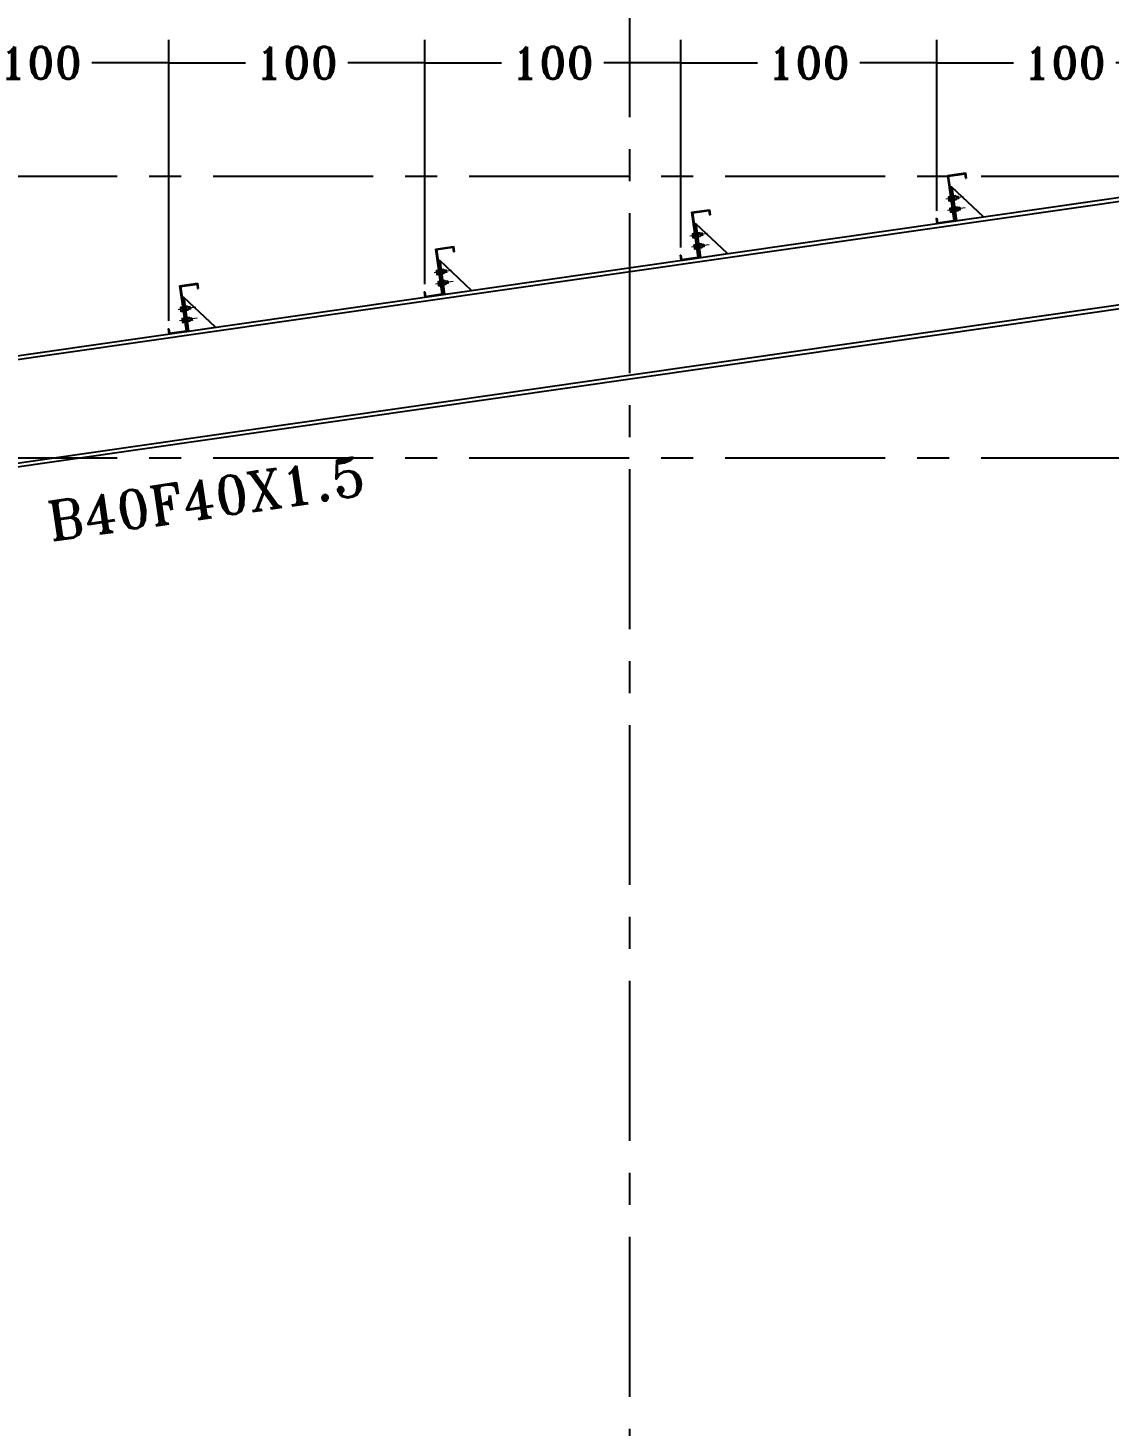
# Model space of a CAD drawing. Header units: inches. Extents: x 460503 to 460688, y 47570 to 48852.
# Drawn here: x 460529.74 to 460538.18, y 47970.78 to 47981.71 of the extents above; entities that cross this region are included whole.
import ezdxf

# ---------------------------------------------------------------- set-up
doc = ezdxf.new("R2010")
doc.units = ezdxf.units.IN
doc.header["$MEASUREMENT"] = 0
doc.linetypes.add('CENTER', pattern=[2, 1.25, -0.25, 0.25, -0.25])
doc.layers.add('2', color=2, linetype='Continuous', lineweight=9)
doc.layers.add('TEXT', color=250, linetype='Continuous', lineweight=30)
for name, color, linetype in [('3G', 3, 'Continuous'), ('AXE', 1, 'CENTER'), ('TIE', 2, 'Continuous')]:
    doc.layers.add(name, color=color, linetype=linetype)
doc.styles.add('ROMANT', font='romant')
doc.dimstyles.new('1-50', dxfattribs={"dimscale": 0, "dimtxt": 0.25, "dimasz": 0.18, "dimexe": 0.18, "dimexo": 0.0625, "dimgap": 0.09, "dimtad": 0, "dimdec": 0, "dimlfac": 50, "dimzin": 0, "dimdsep": 46, "dimtxsty": 'ROMANT', "dimblk": 'OBLIQUE', "dimcen": 0.09, "dimclrd": 1, "dimclre": 1, "dimclrt": 2, "dimadec": 0, "dimazin": 0, "dimtfac": 1, "dimtdec": 0, "dimtofl": 0, "dimtmove": 2, "dimatfit": 3, "dimldrblk": 'OBLIQUE', "dimfxl": 0.18, "dimtolj": 1, "dimtzin": 0, "dimarcsym": 0})

# ---------------------------------------------------------------- blocks, each defined once
blk = doc.blocks.new('TIE')
at = {"layer": 'TIE'}
for p, q in [((-3.48, 20), (4.44, 21.17)), ((-3.48, 20), (-0.54, 0.21)), ((-3.13, 19.74), (4.19, 20.83)), ((-3.13, 19.74), (-0.2, -0.04)), ((4.19, 20.83), (4.48, 18.85)), ((4.44, 21.17), (4.78, 18.9)), ((4.48, 18.85), (4.78, 18.9)), ((-1.61, 14.91), (-2.4, 14.8)), ((-1.61, 14.91), (-2.4, 14.8)), ((12.45, 1.85), (-1.61, 14.91)), ((-1.61, 14.91), (0.59, 0.09)), ((-8.45, 1.06), (-8.15, 1.1)), ((-8.45, 1.06), (-8.11, -1.22)), ((-8.15, 1.1), (-7.86, -0.87)), ((-7.86, -0.87), (-0.54, 0.21)), ((-0.2, -0.04), (12.45, 1.85)), ((-8.11, -1.22), (-0.2, -0.04))]:
    blk.add_line(p, q, dxfattribs=at)
blk = doc.blocks.new('*D570')
at = {"color": 1, "lineweight": -2, "transparency": 16777216}
for p, q in [((460536.838, 47980.277), (460536.838, 47981.614)), ((460538.838, 47980.564), (460538.838, 47981.614)), ((460536.838, 47981.434), (460537.438, 47981.434)), ((460538.838, 47981.434), (460538.237, 47981.434))]:
    blk.add_line(p, q, dxfattribs=at)
at = {"layer": 'Defpoints', "color": 0, "transparency": 16777216}
for p in [(460536.838, 47981.434), (460538.838, 47980.502), (460536.838, 47980.215)]:
    blk.add_point(p, dxfattribs=at)
at = {"color": 2, "transparency": 16777216, "insert": (460537.838, 47981.434), "char_height": 0.25, "attachment_point": 5, "style": 'ROMANT'}
blk.add_mtext('\\A1;100', dxfattribs=at)
blk = doc.blocks.new('_OBLIQUE')
blk = doc.blocks.new('*D571')
at = {"color": 1, "lineweight": -2, "transparency": 16777216}
for p, q in [((460534.838, 47979.99), (460534.838, 47981.614)), ((460536.838, 47980.277), (460536.838, 47981.614)), ((460534.838, 47981.434), (460535.438, 47981.434)), ((460536.838, 47981.434), (460536.237, 47981.434))]:
    blk.add_line(p, q, dxfattribs=at)
at = {"layer": 'Defpoints', "color": 0, "transparency": 16777216}
for p in [(460534.838, 47981.434), (460536.838, 47980.215), (460534.838, 47979.928)]:
    blk.add_point(p, dxfattribs=at)
at = {"color": 2, "transparency": 16777216, "insert": (460535.838, 47981.434), "char_height": 0.25, "attachment_point": 5, "style": 'ROMANT'}
blk.add_mtext('\\A1;100', dxfattribs=at)
blk = doc.blocks.new('*D572')
at = {"color": 1, "lineweight": -2, "transparency": 16777216}
for p, q in [((460532.838, 47979.703), (460532.838, 47981.614)), ((460534.838, 47979.99), (460534.838, 47981.614)), ((460532.838, 47981.434), (460533.438, 47981.434)), ((460534.838, 47981.434), (460534.237, 47981.434))]:
    blk.add_line(p, q, dxfattribs=at)
at = {"layer": 'Defpoints', "color": 0, "transparency": 16777216}
for p in [(460532.838, 47981.434), (460534.838, 47979.928), (460532.838, 47979.641)]:
    blk.add_point(p, dxfattribs=at)
at = {"color": 2, "transparency": 16777216, "insert": (460533.838, 47981.434), "char_height": 0.25, "attachment_point": 5, "style": 'ROMANT'}
blk.add_mtext('\\A1;100', dxfattribs=at)
blk = doc.blocks.new('*D573')
at = {"color": 1, "lineweight": -2, "transparency": 16777216}
for p, q in [((460530.838, 47979.416), (460530.838, 47981.614)), ((460532.838, 47979.703), (460532.838, 47981.614)), ((460530.838, 47981.434), (460531.438, 47981.434)), ((460532.838, 47981.434), (460532.237, 47981.434))]:
    blk.add_line(p, q, dxfattribs=at)
at = {"layer": 'Defpoints', "color": 0, "transparency": 16777216}
for p in [(460530.838, 47981.434), (460532.838, 47979.641), (460530.838, 47979.354)]:
    blk.add_point(p, dxfattribs=at)
at = {"color": 2, "transparency": 16777216, "insert": (460531.838, 47981.434), "char_height": 0.25, "attachment_point": 5, "style": 'ROMANT'}
blk.add_mtext('\\A1;100', dxfattribs=at)
blk = doc.blocks.new('*D574')
at = {"color": 1, "lineweight": -2, "transparency": 16777216}
for p, q in [((460528.838, 47979.129), (460528.838, 47981.614)), ((460530.838, 47979.416), (460530.838, 47981.614)), ((460528.838, 47981.434), (460529.438, 47981.434)), ((460530.838, 47981.434), (460530.237, 47981.434))]:
    blk.add_line(p, q, dxfattribs=at)
at = {"layer": 'Defpoints', "color": 0, "transparency": 16777216}
for p in [(460528.838, 47981.434), (460530.838, 47979.354), (460528.838, 47979.067)]:
    blk.add_point(p, dxfattribs=at)
at = {"color": 2, "transparency": 16777216, "insert": (460529.838, 47981.434), "char_height": 0.25, "attachment_point": 5, "style": 'ROMANT'}
blk.add_mtext('\\A1;100', dxfattribs=at)

msp = doc.modelspace()

# ---------------------------------------------------------------- linework, layer by layer
at = {"layer": '2'}
for p, q in [((460537.04743736, 47980.3867418), (460536.90942791, 47980.36672784)), ((460536.92558009, 47980.38214598), (460536.929292, 47980.35654995)), ((460536.92693219, 47980.37891349), (460536.92601264, 47980.37946291)), ((460536.92722962, 47980.37686252), (460536.92650402, 47980.37607452)), ((460536.92944528, 47980.36209485), (460536.92844463, 47980.36269273)), ((460536.92959762, 47980.36002284), (460536.92893601, 47980.35930433)), ((460536.92949324, 47980.3873866), (460536.9380749, 47980.3886311)), ((460536.92996802, 47980.37830669), (460536.93937432, 47980.37967078)), ((460536.93248111, 47980.36148805), (460536.94181486, 47980.36284162)), ((460536.93453262, 47980.3526368), (460536.94311428, 47980.3538813)), ((460536.9380749, 47980.3886311), (460536.94311428, 47980.3538813)), ((460536.94306006, 47980.39132519), (460536.93954998, 47980.39081616)), ((460536.94506961, 47980.38982466), (460536.95015989, 47980.35472385)), ((460536.94865937, 47980.3527143), (460536.94514928, 47980.35220527)), ((460536.96539452, 47980.38559458), (460536.94608742, 47980.38280623)), ((460536.96844919, 47980.36453064), (460536.94914209, 47980.36174229)), ((460536.96437672, 47980.39261301), (460536.96946699, 47980.3575122)), ((460536.96938732, 47980.39513159), (460536.96587724, 47980.39462256)), ((460536.97139688, 47980.39363107), (460536.97648715, 47980.35853026)), ((460536.98458513, 47980.39536442), (460536.97142233, 47980.39345556)), ((460536.97142233, 47980.39345556), (460536.9764617, 47980.35870576)), ((460536.97498663, 47980.3565207), (460536.97147655, 47980.35601168)), ((460536.98536807, 47980.38826053), (460536.97244743, 47980.38638679)), ((460536.98822135, 47980.36807452), (460536.97537326, 47980.36621131)), ((460536.98962451, 47980.36061462), (460536.9764617, 47980.35870576)), ((460536.98458513, 47980.39536442), (460536.98868696, 47980.39179297)), ((460536.98810647, 47980.3897047), (460536.98883207, 47980.3904927)), ((460536.9884039, 47980.38765372), (460536.98932345, 47980.3871043)), ((460536.98868696, 47980.39179297), (460536.99254284, 47980.36520411)), ((460537.00558756, 47980.39142332), (460536.98908757, 47980.38903051)), ((460536.99254284, 47980.36520411), (460536.98962451, 47980.36061462)), ((460537.0007927, 47980.36922105), (460536.98972306, 47980.38464836)), ((460536.99095975, 47980.3695187), (460536.99174934, 47980.37037619)), ((460536.99585027, 47980.36850431), (460536.99110525, 47980.37511724)), ((460536.99140227, 47980.36748876), (460536.99224072, 47980.3669878)), ((460537.00573514, 47980.3699378), (460536.9917576, 47980.38941772)), ((460537.00864223, 47980.37035938), (460536.99214223, 47980.36796657)), ((460537.00807303, 47980.3742844), (460536.99670004, 47980.39013447)), ((460537.00669083, 47980.38381553), (460537.00164248, 47980.39085121)), ((460537.00558756, 47980.39142332), (460537.00864223, 47980.37035938)), ((460537.05983134, 47980.29942648), (460536.9218219, 47980.27941252)), ((460536.93823693, 47980.29486878), (460536.94194883, 47980.26927275)), ((460536.93958902, 47980.29163629), (460536.93866948, 47980.29218571)), ((460536.93988645, 47980.28958532), (460536.93916086, 47980.28879732)), ((460536.94210211, 47980.27481765), (460536.94110147, 47980.27541553)), ((460536.94225445, 47980.27274564), (460536.94159285, 47980.27202713)), ((460536.94215008, 47980.3001094), (460536.95073174, 47980.3013539)), ((460536.94262486, 47980.29102949), (460536.95203115, 47980.29239358)), ((460536.94513795, 47980.27421085), (460536.9544717, 47980.27556442)), ((460536.94718945, 47980.2653596), (460536.95577111, 47980.2666041)), ((460536.95073174, 47980.3013539), (460536.95577111, 47980.2666041)), ((460536.9557169, 47980.30404799), (460536.95220682, 47980.30353896)), ((460536.95772645, 47980.30254746), (460536.96281673, 47980.26744665)), ((460536.9613162, 47980.2654371), (460536.95780612, 47980.26492807)), ((460536.97805136, 47980.29831738), (460536.95874426, 47980.29552903)), ((460536.98110602, 47980.27725344), (460536.96179892, 47980.27446509)), ((460536.97703355, 47980.30533581), (460536.98212383, 47980.270235)), ((460536.98204416, 47980.30785439), (460536.97853408, 47980.30734536)), ((460536.98405371, 47980.30635387), (460536.98914399, 47980.27125306)), ((460536.99724197, 47980.30808722), (460536.98407916, 47980.30617836)), ((460536.98407916, 47980.30617836), (460536.98911854, 47980.27142856)), ((460536.98764346, 47980.2692435), (460536.98413338, 47980.26873448)), ((460536.99802491, 47980.30098333), (460536.98510427, 47980.29910959)), ((460537.00087818, 47980.28079732), (460536.98803009, 47980.27893411)), ((460537.00228134, 47980.27333742), (460536.98911854, 47980.27142856)), ((460536.99724197, 47980.30808722), (460537.00134379, 47980.30451577)), ((460537.00076331, 47980.3024275), (460537.0014889, 47980.3032155)), ((460537.00106074, 47980.30037653), (460537.00198029, 47980.2998271)), ((460537.00134379, 47980.30451577), (460537.00519968, 47980.27792691)), ((460537.0182444, 47980.30414612), (460537.0017444, 47980.30175331)), ((460537.00519968, 47980.27792691), (460537.00228134, 47980.27333742)), ((460537.01344954, 47980.28194385), (460537.0023799, 47980.29737116)), ((460537.00361659, 47980.2822415), (460537.00440618, 47980.28309899)), ((460537.0085071, 47980.28122711), (460537.00376209, 47980.28784004)), ((460537.00405911, 47980.28021156), (460537.00489756, 47980.2797106)), ((460537.01839198, 47980.2826606), (460537.00441444, 47980.30214052)), ((460537.02129906, 47980.28308218), (460537.00479907, 47980.28068937)), ((460537.02072986, 47980.2870072), (460537.00935688, 47980.30285727)), ((460537.01934767, 47980.29653833), (460537.01429931, 47980.30357401)), ((460537.0182444, 47980.30414612), (460537.02129906, 47980.28308218)), ((460534.96946661, 47980.10756129), (460534.96595653, 47980.10705227)), ((460534.98466442, 47980.10779412), (460534.97150161, 47980.10588526)), ((460534.98466442, 47980.10779412), (460534.98876624, 47980.10422268)), ((460535.04751664, 47980.0991715), (460534.9095072, 47980.07915754)), ((460535.05991063, 47980.01185619), (460534.92190118, 47979.99184222)), ((460534.92565938, 47980.09457568), (460534.92937128, 47980.06897965)), ((460534.92701147, 47980.09134319), (460534.92609192, 47980.09189261)), ((460534.9273089, 47980.08929222), (460534.92658331, 47980.08850422)), ((460534.92952456, 47980.07452455), (460534.92852392, 47980.07512243)), ((460534.9296769, 47980.07245254), (460534.9290153, 47980.07173403)), ((460534.92957253, 47980.0998163), (460534.93815419, 47980.1010608)), ((460534.9300473, 47980.09073639), (460534.9394536, 47980.09210048)), ((460534.93256039, 47980.07391775), (460534.94189415, 47980.07527132)), ((460534.9346119, 47980.0650665), (460534.94319356, 47980.066311)), ((460534.93815419, 47980.1010608), (460534.94319356, 47980.066311)), ((460534.93831621, 47980.00729848), (460534.94202812, 47979.98170245)), ((460534.93966831, 47980.00406599), (460534.93874876, 47980.00461541)), ((460534.93996574, 47980.00201502), (460534.93924014, 47980.00122702)), ((460534.94313934, 47980.10375489), (460534.93962926, 47980.10324586)), ((460534.94222936, 47980.0125391), (460534.95081102, 47980.0137836)), ((460534.94270414, 47980.00345919), (460534.95211044, 47980.00482328)), ((460534.9451489, 47980.10225436), (460534.95023918, 47980.06715355)), ((460534.94873865, 47980.065144), (460534.94522857, 47980.06463497)), ((460534.9654738, 47980.09802428), (460534.9461667, 47980.09523593)), ((460534.96852847, 47980.07696034), (460534.94922137, 47980.07417199)), ((460534.95081102, 47980.0137836), (460534.9558504, 47979.9790338)), ((460534.95579618, 47980.01647769), (460534.9522861, 47980.01596866)), ((460534.95780573, 47980.01497716), (460534.96289601, 47979.97987635)), ((460534.97813064, 47980.01074708), (460534.95882354, 47980.00795873)), ((460534.964456, 47980.10504271), (460534.96954628, 47980.0699419)), ((460534.97147616, 47980.10606077), (460534.97656644, 47980.07095996)), ((460534.97150161, 47980.10588526), (460534.97654099, 47980.07113546)), ((460534.97506591, 47980.0689504), (460534.97155583, 47980.06844138)), ((460534.98544735, 47980.10069023), (460534.97252672, 47980.09881649)), ((460534.98830063, 47980.08050423), (460534.97545254, 47980.07864101)), ((460534.98970379, 47980.07304432), (460534.97654099, 47980.07113546)), ((460534.97711284, 47980.01776551), (460534.98220311, 47979.9826647)), ((460534.98212344, 47980.02028409), (460534.97861336, 47980.01977507)), ((460534.984133, 47980.01878357), (460534.98922327, 47979.98368276)), ((460534.99732125, 47980.02051692), (460534.98415845, 47980.01860806)), ((460534.98415845, 47980.01860806), (460534.98919782, 47979.98385826)), ((460534.99810419, 47980.01341303), (460534.98518355, 47980.01153929)), ((460534.98818576, 47980.1021344), (460534.98891135, 47980.1029224)), ((460534.98848319, 47980.10008343), (460534.98940273, 47980.099534)), ((460534.98876624, 47980.10422268), (460534.99262213, 47980.07763381)), ((460535.00566684, 47980.10385302), (460534.98916685, 47980.10146021)), ((460534.99262213, 47980.07763381), (460534.98970379, 47980.07304432)), ((460535.00087199, 47980.08165076), (460534.98980234, 47980.09707806)), ((460534.99103904, 47980.0819484), (460534.99182862, 47980.08280589)), ((460534.99592955, 47980.08093401), (460534.99118454, 47980.08754694)), ((460534.99148155, 47980.07991847), (460534.99232, 47980.0794175)), ((460535.00581442, 47980.0823675), (460534.99183689, 47980.10184742)), ((460535.00872151, 47980.08278908), (460534.99222152, 47980.08039627)), ((460535.00815231, 47980.0867141), (460534.99677932, 47980.10256417)), ((460534.99732125, 47980.02051692), (460535.00142308, 47980.01694548)), ((460535.00084259, 47980.0148572), (460535.00156819, 47980.0156452)), ((460535.00114002, 47980.01280623), (460535.00205957, 47980.0122568)), ((460535.00142308, 47980.01694548), (460535.00527896, 47979.99035661)), ((460535.00677012, 47980.09624523), (460535.00172176, 47980.10328091)), ((460535.01832368, 47980.01657582), (460535.00182369, 47980.01418302)), ((460535.01352882, 47979.99437356), (460535.00245918, 47980.00980086)), ((460535.00858639, 47979.99365681), (460535.00384137, 47980.00026974)), ((460535.01847126, 47979.9950903), (460535.00449372, 47980.01457022)), ((460535.00566684, 47980.10385302), (460535.00872151, 47980.08278908)), ((460535.02080915, 47979.99943691), (460535.00943616, 47980.01528697)), ((460535.01942695, 47980.00896803), (460535.0143786, 47980.01600371)), ((460535.01832368, 47980.01657582), (460535.02137835, 47979.99551188)), ((460534.9421814, 47979.98724735), (460534.94118075, 47979.98784523)), ((460534.94233374, 47979.98517534), (460534.94167213, 47979.98445683)), ((460534.94521723, 47979.98664055), (460534.95455098, 47979.98799412)), ((460534.94726874, 47979.9777893), (460534.9558504, 47979.9790338)), ((460534.96139548, 47979.9778668), (460534.9578854, 47979.97735777)), ((460534.98118531, 47979.98968314), (460534.96187821, 47979.98689479)), ((460534.98772275, 47979.9816732), (460534.98421267, 47979.98116418)), ((460535.00095747, 47979.99322703), (460534.98810938, 47979.99136381)), ((460535.00236063, 47979.98576712), (460534.98919782, 47979.98385826)), ((460535.00527896, 47979.99035661), (460535.00236063, 47979.98576712)), ((460535.00369587, 47979.9946712), (460535.00448546, 47979.99552869)), ((460535.00413839, 47979.99264127), (460535.00497684, 47979.9921403)), ((460535.02137835, 47979.99551188), (460535.00487835, 47979.99311907)), ((460533.04759594, 47979.81160121), (460532.90958649, 47979.79158724)), ((460532.92573867, 47979.80700538), (460532.92945058, 47979.78140935)), ((460532.92709077, 47979.80377289), (460532.92617122, 47979.80432232)), ((460532.9273882, 47979.80172192), (460532.9266626, 47979.80093392)), ((460532.92960386, 47979.78695426), (460532.92860321, 47979.78755213)), ((460532.9297562, 47979.78488224), (460532.9290946, 47979.78416374)), ((460532.92965183, 47979.812246), (460532.93823349, 47979.8134905)), ((460532.9301266, 47979.80316609), (460532.9395329, 47979.80453018)), ((460532.93263969, 47979.78634745), (460532.94197345, 47979.78770102)), ((460532.93823349, 47979.8134905), (460532.94327286, 47979.7787407)), ((460532.94321864, 47979.81618459), (460532.93970856, 47979.81567556)), ((460532.9452282, 47979.81468406), (460532.95031847, 47979.77958326)), ((460532.9655531, 47979.81045398), (460532.946246, 47979.80766563)), ((460532.96860777, 47979.78939004), (460532.94930067, 47979.78660169)), ((460532.9645353, 47979.81747241), (460532.96962557, 47979.78237161)), ((460532.9695459, 47979.819991), (460532.96603582, 47979.81948197)), ((460532.97155546, 47979.81849047), (460532.97664574, 47979.78338966)), ((460532.98474371, 47979.82022382), (460532.97158091, 47979.81831497)), ((460532.97158091, 47979.81831497), (460532.97662029, 47979.78356517)), ((460532.97514521, 47979.78138011), (460532.97163513, 47979.78087108)), ((460532.98552665, 47979.81311993), (460532.97260602, 47979.81124619)), ((460532.98837993, 47979.79293393), (460532.97553184, 47979.79107071)), ((460532.98978309, 47979.78547402), (460532.97662029, 47979.78356517)), ((460532.98474371, 47979.82022382), (460532.98884554, 47979.81665238)), ((460532.98826505, 47979.8145641), (460532.98899065, 47979.8153521)), ((460532.98856248, 47979.81251313), (460532.98948203, 47979.81196371)), ((460532.98884554, 47979.81665238), (460532.99270142, 47979.79006352)), ((460533.00574614, 47979.81628273), (460532.98924615, 47979.81388992)), ((460532.99270142, 47979.79006352), (460532.98978309, 47979.78547402)), ((460533.00095129, 47979.79408046), (460532.98988164, 47979.80950776)), ((460532.99111833, 47979.7943781), (460532.99190792, 47979.7952356)), ((460532.99600885, 47979.79336371), (460532.99126383, 47979.79997664)), ((460532.99156085, 47979.79234817), (460532.9923993, 47979.7918472)), ((460533.00589372, 47979.7947972), (460532.99191619, 47979.81427712)), ((460533.00880081, 47979.79521879), (460532.99230082, 47979.79282598)), ((460533.00823161, 47979.79914381), (460532.99685862, 47979.81499387)), ((460533.00684942, 47979.80867493), (460533.00180106, 47979.81571062)), ((460533.00574614, 47979.81628273), (460533.00880081, 47979.79521879)), ((460533.05998992, 47979.72428589), (460532.92198048, 47979.70427192)), ((460532.9346912, 47979.7774962), (460532.94327286, 47979.7787407)), ((460532.93839551, 47979.71972818), (460532.94210742, 47979.69413215)), ((460532.93974761, 47979.71649569), (460532.93882806, 47979.71704512)), ((460532.94004504, 47979.71444472), (460532.93931944, 47979.71365672)), ((460532.9422607, 47979.69967706), (460532.94126005, 47979.70027493)), ((460532.94241304, 47979.69760504), (460532.94175143, 47979.69688654)), ((460532.94230866, 47979.7249688), (460532.95089032, 47979.7262133)), ((460532.94278344, 47979.71588889), (460532.95218974, 47979.71725298)), ((460532.94529653, 47979.69907026), (460532.95463028, 47979.70042383)), ((460532.94881795, 47979.7775737), (460532.94530787, 47979.77706467)), ((460532.94734804, 47979.690219), (460532.9559297, 47979.6914635)), ((460532.95089032, 47979.7262133), (460532.9559297, 47979.6914635)), ((460532.95587548, 47979.72890739), (460532.9523654, 47979.72839836)), ((460532.95788503, 47979.72740686), (460532.96297531, 47979.69230606)), ((460532.96147478, 47979.6902965), (460532.9579647, 47979.68978747)), ((460532.97820994, 47979.72317678), (460532.95890284, 47979.72038843)), ((460532.98126461, 47979.70211284), (460532.9619575, 47979.69932449)), ((460532.97719213, 47979.73019521), (460532.98228241, 47979.69509441)), ((460532.98220274, 47979.7327138), (460532.97869266, 47979.73220477)), ((460532.98421229, 47979.73121327), (460532.98930257, 47979.69611246)), ((460532.99740055, 47979.73294662), (460532.98423775, 47979.73103777)), ((460532.98423775, 47979.73103777), (460532.98927712, 47979.69628797)), ((460532.98780205, 47979.69410291), (460532.98429197, 47979.69359388)), ((460532.99818349, 47979.72584273), (460532.98526285, 47979.72396899)), ((460533.00103677, 47979.70565673), (460532.98818868, 47979.70379351)), ((460533.00243992, 47979.69819682), (460532.98927712, 47979.69628797)), ((460532.99740055, 47979.73294662), (460533.00150237, 47979.72937518)), ((460533.00092189, 47979.7272869), (460533.00164749, 47979.7280749)), ((460533.00121932, 47979.72523593), (460533.00213887, 47979.72468651)), ((460533.00150237, 47979.72937518), (460533.00535826, 47979.70278632)), ((460533.01840298, 47979.72900553), (460533.00190298, 47979.72661272)), ((460533.00535826, 47979.70278632), (460533.00243992, 47979.69819682)), ((460533.01360812, 47979.70680326), (460533.00253848, 47979.72223056)), ((460533.00377517, 47979.7071009), (460533.00456476, 47979.7079584)), ((460533.00866568, 47979.70608651), (460533.00392067, 47979.71269944)), ((460533.00421769, 47979.70507097), (460533.00505614, 47979.70457)), ((460533.01855056, 47979.70752), (460533.00457302, 47979.72699992)), ((460533.02145765, 47979.70794159), (460533.00495765, 47979.70554878)), ((460533.02088844, 47979.71186661), (460533.00951546, 47979.72771667)), ((460533.01950625, 47979.72139773), (460533.0144579, 47979.72843342)), ((460533.01840298, 47979.72900553), (460533.02145765, 47979.70794159)), ((460531.04767521, 47979.52403091), (460530.90966576, 47979.50401694)), ((460530.92581794, 47979.51943508), (460530.92952985, 47979.49383905)), ((460530.92717004, 47979.51620259), (460530.92625049, 47979.51675202)), ((460530.92746747, 47979.51415162), (460530.92674187, 47979.51336362)), ((460530.92968313, 47979.49938395), (460530.92868248, 47979.49998183)), ((460530.92983547, 47979.49731194), (460530.92917386, 47979.49659344)), ((460530.92973109, 47979.5246757), (460530.93831275, 47979.5259202)), ((460530.93020587, 47979.51559579), (460530.93961217, 47979.51695988)), ((460530.93271896, 47979.49877715), (460530.94205271, 47979.50013072)), ((460530.93477047, 47979.4899259), (460530.94335213, 47979.4911704)), ((460530.93831275, 47979.5259202), (460530.94335213, 47979.4911704)), ((460530.94329791, 47979.52861429), (460530.93978783, 47979.52810526)), ((460530.94530747, 47979.52711376), (460530.95039774, 47979.49201296)), ((460530.94889722, 47979.4900034), (460530.94538714, 47979.48949437)), ((460530.96563237, 47979.52288368), (460530.94632527, 47979.52009533)), ((460530.96868704, 47979.50181974), (460530.94937994, 47979.49903139)), ((460530.96461457, 47979.52990211), (460530.96970484, 47979.49480131)), ((460530.96962517, 47979.53242069), (460530.96611509, 47979.53191167)), ((460530.97163473, 47979.53092017), (460530.97672501, 47979.49581936)), ((460530.98482298, 47979.53265352), (460530.97166018, 47979.53074466)), ((460530.97166018, 47979.53074466), (460530.97669955, 47979.49599486)), ((460530.97522448, 47979.49380981), (460530.9717144, 47979.49330078)), ((460530.98560592, 47979.52554963), (460530.97268528, 47979.52367589)), ((460530.9884592, 47979.50536363), (460530.97561111, 47979.50350041)), ((460530.98986236, 47979.49790372), (460530.97669955, 47979.49599486)), ((460530.98482298, 47979.53265352), (460530.98892481, 47979.52908208)), ((460530.98834432, 47979.5269938), (460530.98906992, 47979.5277818)), ((460530.98864175, 47979.52494283), (460530.9895613, 47979.5243934)), ((460530.98892481, 47979.52908208), (460530.99278069, 47979.50249322)), ((460531.00582541, 47979.52871243), (460530.98932542, 47979.52631962)), ((460530.99278069, 47979.50249322), (460530.98986236, 47979.49790372)), ((460531.00103055, 47979.50651016), (460530.98996091, 47979.52193746)), ((460530.9911976, 47979.5068078), (460530.99198719, 47979.5076653)), ((460530.99608812, 47979.50579341), (460530.9913431, 47979.51240634)), ((460530.99164012, 47979.50477787), (460530.99247857, 47979.5042769)), ((460531.00597299, 47979.5072269), (460530.99199545, 47979.52670682)), ((460531.00888008, 47979.50764849), (460530.99238008, 47979.50525568)), ((460531.00831088, 47979.51157351), (460530.99693789, 47979.52742357)), ((460531.00692869, 47979.52110463), (460531.00188033, 47979.52814032)), ((460531.00582541, 47979.52871243), (460531.00888008, 47979.50764849)), ((460531.06006919, 47979.43671559), (460530.92205975, 47979.41670162)), ((460530.93847478, 47979.43215788), (460530.94218668, 47979.40656185)), ((460530.93982687, 47979.42892539), (460530.93890733, 47979.42947482)), ((460530.9401243, 47979.42687442), (460530.93939871, 47979.42608642)), ((460530.94233996, 47979.41210675), (460530.94133932, 47979.41270463)), ((460530.9424923, 47979.41003474), (460530.9418307, 47979.40931624)), ((460530.94238793, 47979.4373985), (460530.95096959, 47979.438643)), ((460530.94286271, 47979.42831859), (460530.95226901, 47979.42968268)), ((460530.9453758, 47979.41149995), (460530.95470955, 47979.41285352)), ((460530.9474273, 47979.4026487), (460530.95600897, 47979.4038932)), ((460530.95096959, 47979.438643), (460530.95600897, 47979.4038932)), ((460530.95595475, 47979.44133709), (460530.95244467, 47979.44082806)), ((460530.9579643, 47979.43983656), (460530.96305458, 47979.40473576)), ((460530.96155405, 47979.4027262), (460530.95804397, 47979.40221717)), ((460530.97828921, 47979.43560648), (460530.95898211, 47979.43281813)), ((460530.98134388, 47979.41454254), (460530.96203677, 47979.41175419)), ((460530.9772714, 47979.44262491), (460530.98236168, 47979.40752411)), ((460530.98228201, 47979.4451435), (460530.97877193, 47979.44463447)), ((460530.98429156, 47979.44364297), (460530.98938184, 47979.40854216)), ((460530.99747982, 47979.44537632), (460530.98431702, 47979.44346746)), ((460530.98431702, 47979.44346746), (460530.98935639, 47979.40871766)), ((460530.98788132, 47979.40653261), (460530.98437123, 47979.40602358)), ((460530.99826276, 47979.43827243), (460530.98534212, 47979.43639869)), ((460531.00111604, 47979.41808643), (460530.98826794, 47979.41622321)), ((460531.00251919, 47979.41062652), (460530.98935639, 47979.40871766)), ((460530.99747982, 47979.44537632), (460531.00158164, 47979.44180488)), ((460531.00100116, 47979.4397166), (460531.00172675, 47979.4405046)), ((460531.00129859, 47979.43766563), (460531.00221814, 47979.4371162)), ((460531.00158164, 47979.44180488), (460531.00543753, 47979.41521602)), ((460531.01848225, 47979.44143523), (460531.00198225, 47979.43904242)), ((460531.00543753, 47979.41521602), (460531.00251919, 47979.41062652)), ((460531.01368739, 47979.41923296), (460531.00261775, 47979.43466026)), ((460531.00385444, 47979.4195306), (460531.00464403, 47979.4203881)), ((460531.00874495, 47979.41851621), (460531.00399994, 47979.42512914)), ((460531.00429696, 47979.41750067), (460531.00513541, 47979.4169997)), ((460531.01862983, 47979.4199497), (460531.00465229, 47979.43942962)), ((460531.02153692, 47979.42037129), (460531.00503692, 47979.41797848)), ((460531.02096771, 47979.42429631), (460531.00959473, 47979.44014637)), ((460531.01958552, 47979.43382743), (460531.01453717, 47979.44086312)), ((460531.01848225, 47979.44143523), (460531.02153692, 47979.42037129))]:
    msp.add_line(p, q, dxfattribs=at)
for centre, radius, start, end in [((460536.93015698, 47980.38280971), 0.00462476, 98.25144292, 188.25144292), ((460536.92930429, 47980.38288358), 0.00462476, 239.141982891, 278.25144292), ((460536.93063175, 47980.3737298), 0.00462476, 98.25144292, 137.36090295), ((460536.93386888, 47980.35721368), 0.00462476, 188.25144292, 278.25144292), ((460536.93181738, 47980.36606494), 0.00462476, 239.141982891, 278.25144292), ((460536.93299975, 47980.35689012), 0.00462476, 98.25144292, 137.36090295), ((460536.93980449, 47980.38906112), 0.0017734, 98.25144292, 188.25144292), ((460536.94331457, 47980.38957015), 0.0017734, 8.25144292, 98.25144292), ((460536.94489477, 47980.35396031), 0.0017734, 188.25144292, 278.25144292), ((460536.94840485, 47980.35446934), 0.0017734, 278.25144292, 8.25144292), ((460536.96613176, 47980.39286752), 0.0017734, 98.25144292, 188.25144292), ((460536.96964184, 47980.39337655), 0.0017734, 8.25144292, 98.25144292), ((460536.97122203, 47980.35776672), 0.0017734, 188.25144292, 278.25144292), ((460536.97473211, 47980.35827574), 0.0017734, 278.25144292, 8.25144292), ((460536.98470433, 47980.39283741), 0.00462476, 278.25144292, 317.36090295), ((460536.9860318, 47980.38368364), 0.00462476, 59.141982891, 98.25144292), ((460536.98755761, 47980.37265141), 0.00462476, 278.25144292, 317.36090295), ((460536.98903017, 47980.36351868), 0.00462476, 59.141982891, 98.25144292), ((460536.94281381, 47980.29553251), 0.00462476, 98.25144292, 188.25144292), ((460536.94196112, 47980.29560638), 0.00462476, 239.141982891, 278.25144292), ((460536.94328859, 47980.2864526), 0.00462476, 98.25144292, 137.36090295), ((460536.94652572, 47980.26993648), 0.00462476, 188.25144292, 278.25144292), ((460536.94447421, 47980.27878774), 0.00462476, 239.141982891, 278.25144292), ((460536.94565659, 47980.26961292), 0.00462476, 98.25144292, 137.36090295), ((460536.95246133, 47980.30178392), 0.0017734, 98.25144292, 188.25144292), ((460536.95597141, 47980.30229295), 0.0017734, 8.25144292, 98.25144292), ((460536.95755161, 47980.26668311), 0.0017734, 188.25144292, 278.25144292), ((460536.96106169, 47980.26719214), 0.0017734, 278.25144292, 8.25144292), ((460536.97878859, 47980.30559032), 0.0017734, 98.25144292, 188.25144292), ((460536.98229867, 47980.30609935), 0.0017734, 8.25144292, 98.25144292), ((460536.98387887, 47980.27048952), 0.0017734, 188.25144292, 278.25144292), ((460536.98738895, 47980.27099854), 0.0017734, 278.25144292, 8.25144292), ((460536.99736117, 47980.30556021), 0.00462476, 278.25144292, 317.36090295), ((460536.99868864, 47980.29640644), 0.00462476, 59.141982891, 98.25144292), ((460537.00021445, 47980.28537421), 0.00462476, 278.25144292, 317.36090295), ((460537.00168701, 47980.27624148), 0.00462476, 59.141982891, 98.25144292), ((460534.96972112, 47980.10580625), 0.0017734, 8.25144292, 98.25144292), ((460534.93023626, 47980.09523941), 0.00462476, 98.25144292, 188.25144292), ((460534.92938357, 47980.09531328), 0.00462476, 239.141982891, 278.25144292), ((460534.93071104, 47980.08615951), 0.00462476, 98.25144292, 137.36090295), ((460534.93394817, 47980.06964339), 0.00462476, 188.25144292, 278.25144292), ((460534.93189666, 47980.07849464), 0.00462476, 239.141982891, 278.25144292), ((460534.93307904, 47980.06931983), 0.00462476, 98.25144292, 137.36090295), ((460534.93988378, 47980.10149082), 0.0017734, 98.25144292, 188.25144292), ((460534.9428931, 47980.00796221), 0.00462476, 98.25144292, 188.25144292), ((460534.94204041, 47980.00803608), 0.00462476, 239.141982891, 278.25144292), ((460534.94336787, 47979.99888231), 0.00462476, 98.25144292, 137.36090295), ((460534.94339386, 47980.10199985), 0.0017734, 8.25144292, 98.25144292), ((460534.94497405, 47980.06639001), 0.0017734, 188.25144292, 278.25144292), ((460534.94848413, 47980.06689904), 0.0017734, 278.25144292, 8.25144292), ((460534.95254061, 47980.01421362), 0.0017734, 98.25144292, 188.25144292), ((460534.95605069, 47980.01472265), 0.0017734, 8.25144292, 98.25144292), ((460534.96621104, 47980.10529722), 0.0017734, 98.25144292, 188.25144292), ((460534.97130132, 47980.07019642), 0.0017734, 188.25144292, 278.25144292), ((460534.9748114, 47980.07070545), 0.0017734, 278.25144292, 8.25144292), ((460534.97886788, 47980.01802003), 0.0017734, 98.25144292, 188.25144292), ((460534.98237796, 47980.01852905), 0.0017734, 8.25144292, 98.25144292), ((460534.98478362, 47980.10526711), 0.00462476, 278.25144292, 317.36090295), ((460534.98611109, 47980.09611334), 0.00462476, 59.141982891, 98.25144292), ((460534.9876369, 47980.08508111), 0.00462476, 278.25144292, 317.36090295), ((460534.98910946, 47980.07594838), 0.00462476, 59.141982891, 98.25144292), ((460534.99744045, 47980.01798991), 0.00462476, 278.25144292, 317.36090295), ((460534.99876792, 47980.00883614), 0.00462476, 59.141982891, 98.25144292), ((460534.946605, 47979.98236619), 0.00462476, 188.25144292, 278.25144292), ((460534.94455349, 47979.99121744), 0.00462476, 239.141982891, 278.25144292), ((460534.94573587, 47979.98204263), 0.00462476, 98.25144292, 137.36090295), ((460534.95763089, 47979.97911281), 0.0017734, 188.25144292, 278.25144292), ((460534.96114097, 47979.97962184), 0.0017734, 278.25144292, 8.25144292), ((460534.98395815, 47979.98291922), 0.0017734, 188.25144292, 278.25144292), ((460534.98746823, 47979.98342825), 0.0017734, 278.25144292, 8.25144292), ((460535.00029373, 47979.99780391), 0.00462476, 278.25144292, 317.36090295), ((460535.00176629, 47979.98867118), 0.00462476, 59.141982891, 98.25144292), ((460532.93031556, 47979.80766912), 0.00462476, 98.25144292, 188.25144292), ((460532.92946287, 47979.80774298), 0.00462476, 239.141982891, 278.25144292), ((460532.93079034, 47979.79858921), 0.00462476, 98.25144292, 137.36090295), ((460532.93402747, 47979.78207309), 0.00462476, 188.25144292, 278.25144292), ((460532.93197596, 47979.79092434), 0.00462476, 239.141982891, 278.25144292), ((460532.93315834, 47979.78174953), 0.00462476, 98.25144292, 137.36090295), ((460532.93996307, 47979.81392052), 0.0017734, 98.25144292, 188.25144292), ((460532.94347316, 47979.81442955), 0.0017734, 8.25144292, 98.25144292), ((460532.94856343, 47979.77932874), 0.0017734, 278.25144292, 8.25144292), ((460532.96629034, 47979.81772693), 0.0017734, 98.25144292, 188.25144292), ((460532.96980042, 47979.81823596), 0.0017734, 8.25144292, 98.25144292), ((460532.97138062, 47979.78262612), 0.0017734, 188.25144292, 278.25144292), ((460532.9748907, 47979.78313515), 0.0017734, 278.25144292, 8.25144292), ((460532.98486292, 47979.81769681), 0.00462476, 278.25144292, 317.36090295), ((460532.98619039, 47979.80854304), 0.00462476, 59.141982891, 98.25144292), ((460532.9877162, 47979.79751081), 0.00462476, 278.25144292, 317.36090295), ((460532.98918875, 47979.78837808), 0.00462476, 59.141982891, 98.25144292), ((460532.9429724, 47979.72039192), 0.00462476, 98.25144292, 188.25144292), ((460532.9421197, 47979.72046578), 0.00462476, 239.141982891, 278.25144292), ((460532.94344717, 47979.71131201), 0.00462476, 98.25144292, 137.36090295), ((460532.9466843, 47979.69479589), 0.00462476, 188.25144292, 278.25144292), ((460532.94463279, 47979.70364714), 0.00462476, 239.141982891, 278.25144292), ((460532.94581517, 47979.69447233), 0.00462476, 98.25144292, 137.36090295), ((460532.94505335, 47979.77881971), 0.0017734, 188.25144292, 278.25144292), ((460532.95261991, 47979.72664332), 0.0017734, 98.25144292, 188.25144292), ((460532.95612999, 47979.72715235), 0.0017734, 8.25144292, 98.25144292), ((460532.95771019, 47979.69154251), 0.0017734, 188.25144292, 278.25144292), ((460532.96122027, 47979.69205154), 0.0017734, 278.25144292, 8.25144292), ((460532.97894717, 47979.73044973), 0.0017734, 98.25144292, 188.25144292), ((460532.98245725, 47979.73095876), 0.0017734, 8.25144292, 98.25144292), ((460532.98403745, 47979.69534892), 0.0017734, 188.25144292, 278.25144292), ((460532.98754753, 47979.69585795), 0.0017734, 278.25144292, 8.25144292), ((460532.99751975, 47979.73041962), 0.00462476, 278.25144292, 317.36090295), ((460532.99884722, 47979.72126584), 0.00462476, 59.141982891, 98.25144292), ((460533.00037303, 47979.71023361), 0.00462476, 278.25144292, 317.36090295), ((460533.00184559, 47979.70110088), 0.00462476, 59.141982891, 98.25144292), ((460530.93039483, 47979.52009882), 0.00462476, 98.25144292, 188.25144292), ((460530.92954214, 47979.52017268), 0.00462476, 239.141982891, 278.25144292), ((460530.93086961, 47979.51101891), 0.00462476, 98.25144292, 137.36090295), ((460530.93410673, 47979.49450279), 0.00462476, 188.25144292, 278.25144292), ((460530.93205523, 47979.50335404), 0.00462476, 239.141982891, 278.25144292), ((460530.93323761, 47979.49417923), 0.00462476, 98.25144292, 137.36090295), ((460530.94004234, 47979.52635022), 0.0017734, 98.25144292, 188.25144292), ((460530.94355242, 47979.52685925), 0.0017734, 8.25144292, 98.25144292), ((460530.94513262, 47979.49124941), 0.0017734, 188.25144292, 278.25144292), ((460530.9486427, 47979.49175844), 0.0017734, 278.25144292, 8.25144292), ((460530.96636961, 47979.53015663), 0.0017734, 98.25144292, 188.25144292), ((460530.96987969, 47979.53066565), 0.0017734, 8.25144292, 98.25144292), ((460530.97145988, 47979.49505582), 0.0017734, 188.25144292, 278.25144292), ((460530.97496997, 47979.49556485), 0.0017734, 278.25144292, 8.25144292), ((460530.98494219, 47979.53012651), 0.00462476, 278.25144292, 317.36090295), ((460530.98626966, 47979.52097274), 0.00462476, 59.141982891, 98.25144292), ((460530.98779547, 47979.50994051), 0.00462476, 278.25144292, 317.36090295), ((460530.98926802, 47979.50080778), 0.00462476, 59.141982891, 98.25144292), ((460530.94305166, 47979.43282162), 0.00462476, 98.25144292, 188.25144292), ((460530.94219897, 47979.43289548), 0.00462476, 239.141982891, 278.25144292), ((460530.94352644, 47979.42374171), 0.00462476, 98.25144292, 137.36090295), ((460530.94676357, 47979.40722559), 0.00462476, 188.25144292, 278.25144292), ((460530.94471206, 47979.41607684), 0.00462476, 239.141982891, 278.25144292), ((460530.94589444, 47979.40690203), 0.00462476, 98.25144292, 137.36090295), ((460530.95269918, 47979.43907302), 0.0017734, 98.25144292, 188.25144292), ((460530.95620926, 47979.43958205), 0.0017734, 8.25144292, 98.25144292), ((460530.95778946, 47979.40397221), 0.0017734, 188.25144292, 278.25144292), ((460530.96129954, 47979.40448124), 0.0017734, 278.25144292, 8.25144292), ((460530.97902644, 47979.44287943), 0.0017734, 98.25144292, 188.25144292), ((460530.98253652, 47979.44338845), 0.0017734, 8.25144292, 98.25144292), ((460530.98411672, 47979.40777862), 0.0017734, 188.25144292, 278.25144292), ((460530.9876268, 47979.40828765), 0.0017734, 278.25144292, 8.25144292), ((460530.99759902, 47979.44284931), 0.00462476, 278.25144292, 317.36090295), ((460530.99892649, 47979.43369554), 0.00462476, 59.141982891, 98.25144292), ((460531.0004523, 47979.42266331), 0.00462476, 278.25144292, 317.36090295), ((460531.00192486, 47979.41353058), 0.00462476, 59.141982891, 98.25144292)]:
    msp.add_arc(centre, radius, start, end, dxfattribs=at)
at = {"layer": '3G'}
for p, q in [((460526.43116392, 47978.68093015), (460539.40802693, 47980.54688431)), ((460526.43522259, 47978.6512052), (460539.40802693, 47980.51657576)), ((460526.54345388, 47977.85853986), (460539.40802693, 47979.70834775)), ((460526.54751255, 47977.82881491), (460539.40802693, 47979.6780392))]:
    msp.add_line(p, q, dxfattribs=at)
at = {"layer": 'AXE'}
for p, q in [((460534.43802693, 47988.25776545, 0.00499999), (460534.43802693, 47943.83236386, 0.00499999)), ((460513.18397456, 47980.54688431), (460569.12325063, 47980.54688431)), ((460513.18397456, 47978.34688431), (460569.12325063, 47978.34688431))]:
    msp.add_line(p, q, dxfattribs=at)

# ---------------------------------------------------------------- block references
at = {"layer": '2', "xscale": 0.01773399014778325, "yscale": 0.01773399014778325, "zscale": 0.01773399014778325, "rotation": 359.6857205502883}
for p in [(460536.98143655, 47980.19813436), (460534.98151583, 47979.91056406), (460532.98159513, 47979.62299376), (460530.9816744, 47979.33542346)]:
    msp.add_blockref('TIE', p, dxfattribs=at)

# ---------------------------------------------------------------- texts
at = {"layer": 'TEXT', "color": 2, "style": 'ROMANT'}
msp.add_text('B40F40X1.5', height=0.302224371, rotation=8.330201191, dxfattribs=at).set_placement((460529.91497634, 47977.69783535, 0.00000016))

# ---------------------------------------------------------------- dimensions: what is measured, and where the dimension line sits
for base, p1, p2, picture, middle in [((460528.83752308, 47981.43436233), (460530.83752308, 47979.35383356), (460528.83752308, 47979.06681464), '*D574', (460529.83752308, 47981.43436233)), ((460530.83752308, 47981.43436233), (460532.83752309, 47979.64085248), (460530.83752308, 47979.35383356), '*D573', (460531.83752309, 47981.43436233)), ((460532.83752309, 47981.43436233), (460534.83752308, 47979.9278714), (460532.83752309, 47979.64085248), '*D572', (460533.83752309, 47981.43436233)), ((460534.83752308, 47981.43436233), (460536.83752308, 47980.21489031), (460534.83752308, 47979.9278714), '*D571', (460535.83752308, 47981.43436233)), ((460536.83752308, 47981.43436233), (460538.83752308, 47980.50190923), (460536.83752308, 47980.21489031), '*D570', (460537.83752308, 47981.43436233))]:
    dim = msp.add_linear_dim(base=base, p1=p1, p2=p2, dimstyle='1-50', override={"dimscale": 1})
    dim.commit()
    dim.dimension.update_dxf_attribs({"geometry": picture, "text_midpoint": middle})

doc.saveas('drawing.dxf')
